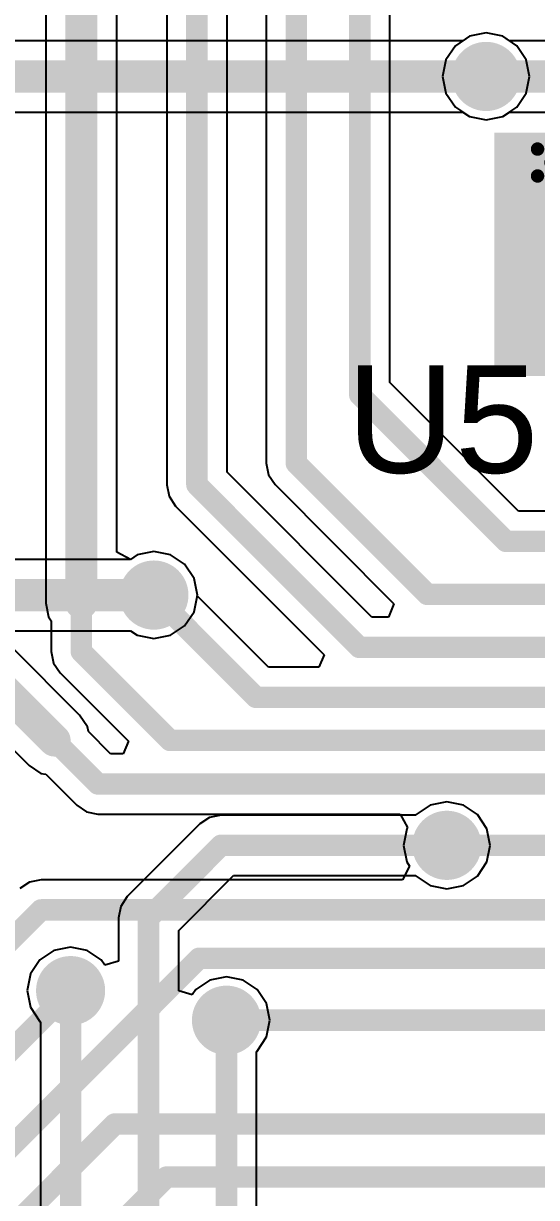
# Model space of a CAD drawing. Header units: millimetres. Extents: x -0.31 to 1.46, y -0.34 to 2.98.
# Drawn here: x 0.5675 to 0.7584, y 1.8541 to 2.2904 of the extents above; entities that cross this region are included whole.
import ezdxf

# ---------------------------------------------------------------- set-up
doc = ezdxf.new("R2010")
doc.units = ezdxf.units.MM
doc.header["$MEASUREMENT"] = 0
for name, color, linetype in [('BottomLayer', 5, 'Continuous'), ('BottomSolder', 6, 'Continuous'), ('TopLayer', 1, 'Continuous'), ('TopOverlay', 2, 'Continuous'), ('TopPaste', 8, 'Continuous'), ('TopSolder', 216, 'Continuous'), ('ViaHoleLayer', 16, 'Continuous')]:
    doc.layers.add(name, color=color, linetype=linetype)
doc.styles.add('Arial', font='arial.ttf', dxfattribs={"height": 0.2})

# ---------------------------------------------------------------- blocks, each defined once
blk = doc.blocks.new('MP34DT06JTR_12')
at = {"layer": 'TopLayer'}
for points in [[(-0.02559, 0.0748), (0.02559, 0.0748), (0.02559, 0.06102), (-0.02559, 0.06102)], [(-0.05512, 0.04528), (-0.04134, 0.04528), (-0.04134, -0.04528), (-0.05512, -0.04528)], [(-0.02461, 0.04528), (-0.00886, 0.04528), (-0.00886, 0.00787), (-0.02461, 0.00787)], [(0.00886, 0.04528), (0.02461, 0.04528), (0.02461, 0.00787), (0.00886, 0.00787)], [(0.04134, 0.04528), (0.05512, 0.04528), (0.05512, -0.04528), (0.04134, -0.04528)], [(-0.02461, -0.00787), (-0.00886, -0.00787), (-0.00886, -0.04528), (-0.02461, -0.04528)], [(0.00886, -0.00787), (0.02461, -0.00787), (0.02461, -0.04528), (0.00886, -0.04528)], [(-0.02559, -0.06102), (0.02559, -0.06102), (0.02559, -0.0748), (-0.02559, -0.0748)]]:
    blk.add_hatch(color=1, dxfattribs=at).paths.add_polyline_path(points)
at = {"layer": 'TopPaste'}
for points in [[(-0.02559, 0.0748), (0.02559, 0.0748), (0.02559, 0.06102), (-0.02559, 0.06102)], [(-0.05512, 0.04528), (-0.04134, 0.04528), (-0.04134, -0.04528), (-0.05512, -0.04528)], [(-0.02461, 0.04528), (-0.00886, 0.04528), (-0.00886, 0.00787), (-0.02461, 0.00787)], [(0.00886, 0.04528), (0.02461, 0.04528), (0.02461, 0.00787), (0.00886, 0.00787)], [(0.04134, 0.04528), (0.05512, 0.04528), (0.05512, -0.04528), (0.04134, -0.04528)], [(-0.02461, -0.00787), (-0.00886, -0.00787), (-0.00886, -0.04528), (-0.02461, -0.04528)], [(0.00886, -0.00787), (0.02461, -0.00787), (0.02461, -0.04528), (0.00886, -0.04528)], [(-0.02559, -0.06102), (0.02559, -0.06102), (0.02559, -0.0748), (-0.02559, -0.0748)]]:
    blk.add_hatch(color=8, dxfattribs=at).paths.add_polyline_path(points)
at = {"layer": 'TopSolder'}
for points in [[(-0.02959, 0.0788), (0.02959, 0.0788), (0.02959, 0.05702), (-0.02959, 0.05702)], [(-0.05912, 0.04928), (-0.03734, 0.04928), (-0.03734, -0.04928), (-0.05912, -0.04928)], [(-0.02861, 0.04928), (-0.00486, 0.04928), (-0.00486, 0.00387), (-0.02861, 0.00387)], [(0.00486, 0.04928), (0.02861, 0.04928), (0.02861, 0.00387), (0.00486, 0.00387)], [(0.03734, 0.04928), (0.05912, 0.04928), (0.05912, -0.04928), (0.03734, -0.04928)], [(-0.02861, -0.00387), (-0.00486, -0.00387), (-0.00486, -0.04928), (-0.02861, -0.04928)], [(0.00486, -0.00387), (0.02861, -0.00387), (0.02861, -0.04928), (0.00486, -0.04928)], [(-0.02959, -0.05702), (0.02959, -0.05702), (0.02959, -0.0788), (-0.02959, -0.0788)]]:
    blk.add_hatch(color=216, dxfattribs=at).paths.add_polyline_path(points)
at = {"layer": 'TopOverlay', "const_width": 0.005}
for points in [[(-0.04035, 0.08071), (-0.06102, 0.08071)], [(-0.06102, 0.08071), (-0.06102, 0.06004)], [(0.06102, 0.08071), (0.04035, 0.08071)], [(0.06102, 0.08071), (0.06102, 0.06004)], [(0.06836, -0.02894), (0.06336, -0.03394)], [(0.06836, -0.02894), (0.06836, -0.03894)], [(0.06836, -0.03894), (0.06336, -0.03394)], [(-0.06102, -0.06004), (-0.06102, -0.08071)], [(0.06102, -0.06004), (0.06102, -0.08071)], [(-0.04035, -0.08071), (-0.06102, -0.08071)], [(0.06102, -0.08071), (0.04035, -0.08071)]]:
    blk.add_lwpolyline(points, dxfattribs=at)
at = {"layer": 'TopOverlay', "const_width": 0.0025}
for points in [[(-0.06227, 0.08071, 1), (-0.05977, 0.08071, 1)], [(-0.06227, 0.08071, 1), (-0.05977, 0.08071, 1)], [(-0.0416, 0.08071, 1), (-0.0391, 0.08071, 1)], [(0.0391, 0.08071, 1), (0.0416, 0.08071, 1)], [(0.05977, 0.08071, 1), (0.06227, 0.08071, 1)], [(0.05977, 0.08071, 1), (0.06227, 0.08071, 1)], [(-0.06227, 0.06004, 1), (-0.05977, 0.06004, 1)], [(0.05977, 0.06004, 1), (0.06227, 0.06004, 1)], [(0.06711, -0.02894, 1), (0.06961, -0.02894, 1)], [(0.06711, -0.02894, 1), (0.06961, -0.02894, 1)], [(0.06211, -0.03394, 1), (0.06461, -0.03394, 1)], [(0.06211, -0.03394, 1), (0.06461, -0.03394, 1)], [(0.06711, -0.03894, 1), (0.06961, -0.03894, 1)], [(0.06711, -0.03894, 1), (0.06961, -0.03894, 1)], [(-0.06227, -0.06004, 1), (-0.05977, -0.06004, 1)], [(0.05977, -0.06004, 1), (0.06227, -0.06004, 1)], [(-0.06227, -0.08071, 1), (-0.05977, -0.08071, 1)], [(-0.06227, -0.08071, 1), (-0.05977, -0.08071, 1)], [(-0.0416, -0.08071, 1), (-0.0391, -0.08071, 1)], [(0.0391, -0.08071, 1), (0.0416, -0.08071, 1)], [(0.05977, -0.08071, 1), (0.06227, -0.08071, 1)], [(0.05977, -0.08071, 1), (0.06227, -0.08071, 1)]]:
    blk.add_lwpolyline(points, format="xyb", close=True, dxfattribs=at)

msp = doc.modelspace()

# ---------------------------------------------------------------- hatches: boundary and pattern name
at = {"layer": 'BottomLayer'}
h = msp.add_hatch(color=5, dxfattribs=at)
edge = h.paths.add_edge_path()
edge.add_arc((0.73962, 2.27073), 0.00886, 0, 360)
h = msp.add_hatch(color=5, dxfattribs=at)
edge = h.paths.add_edge_path()
edge.add_arc((0.75562, 2.2358), 0.00886, 0, 360)
h = msp.add_hatch(color=5, dxfattribs=at)
edge = h.paths.add_edge_path()
edge.add_arc((0.616, 2.078), 0.00886, 0, 360)
h = msp.add_hatch(color=5, dxfattribs=at)
edge = h.paths.add_edge_path()
edge.add_arc((0.725, 1.985), 0.00886, 0, 360)
h = msp.add_hatch(color=5, dxfattribs=at)
edge = h.paths.add_edge_path()
edge.add_arc((0.585, 1.931), 0.00886, 0, 360)
h = msp.add_hatch(color=5, dxfattribs=at)
edge = h.paths.add_edge_path()
edge.add_arc((0.643, 1.92), 0.00886, 0, 360)
at = {"layer": 'BottomSolder'}
h = msp.add_hatch(color=6, dxfattribs=at)
edge = h.paths.add_edge_path()
edge.add_arc((0.73962, 2.27073), 0.01286, 0, 360)
h = msp.add_hatch(color=6, dxfattribs=at)
edge = h.paths.add_edge_path()
edge.add_arc((0.75562, 2.2358), 0.01286, 0, 360)
h = msp.add_hatch(color=6, dxfattribs=at)
edge = h.paths.add_edge_path()
edge.add_arc((0.616, 2.078), 0.01286, 0, 360)
h = msp.add_hatch(color=6, dxfattribs=at)
edge = h.paths.add_edge_path()
edge.add_arc((0.725, 1.985), 0.01286, 0, 360)
h = msp.add_hatch(color=6, dxfattribs=at)
edge = h.paths.add_edge_path()
edge.add_arc((0.585, 1.931), 0.01286, 0, 360)
h = msp.add_hatch(color=6, dxfattribs=at)
edge = h.paths.add_edge_path()
edge.add_arc((0.643, 1.92), 0.01286, 0, 360)
at = {"layer": 'TopLayer'}
h = msp.add_hatch(color=1, dxfattribs=at)
edge = h.paths.add_edge_path()
edge.add_arc((0.73962, 2.27073), 0.00886, 0, 360)
msp.add_hatch(color=1, dxfattribs=at).paths.add_polyline_path([(0.78262, 2.2498), (0.74262, 2.2498), (0.74262, 2.15943), (0.78262, 2.15943)])
h = msp.add_hatch(color=1, dxfattribs=at)
edge = h.paths.add_edge_path()
edge.add_arc((0.75562, 2.2358), 0.00886, 0, 360)
h = msp.add_hatch(color=1, dxfattribs=at)
edge = h.paths.add_edge_path()
edge.add_arc((0.616, 2.078), 0.00886, 0, 360)
h = msp.add_hatch(color=1, dxfattribs=at)
edge = h.paths.add_edge_path()
edge.add_arc((0.725, 1.985), 0.00886, 0, 360)
h = msp.add_hatch(color=1, dxfattribs=at)
edge = h.paths.add_edge_path()
edge.add_arc((0.585, 1.931), 0.00886, 0, 360)
h = msp.add_hatch(color=1, dxfattribs=at)
edge = h.paths.add_edge_path()
edge.add_arc((0.643, 1.92), 0.00886, 0, 360)
at = {"layer": 'TopSolder'}
h = msp.add_hatch(color=216, dxfattribs=at)
edge = h.paths.add_edge_path()
edge.add_arc((0.73962, 2.27073), 0.01286, 0, 360)
h = msp.add_hatch(color=216, dxfattribs=at)
edge = h.paths.add_edge_path()
edge.add_arc((0.75562, 2.2358), 0.01286, 0, 360)
h = msp.add_hatch(color=216, dxfattribs=at)
edge = h.paths.add_edge_path()
edge.add_arc((0.616, 2.078), 0.01286, 0, 360)
h = msp.add_hatch(color=216, dxfattribs=at)
edge = h.paths.add_edge_path()
edge.add_arc((0.725, 1.985), 0.01286, 0, 360)
h = msp.add_hatch(color=216, dxfattribs=at)
edge = h.paths.add_edge_path()
edge.add_arc((0.585, 1.931), 0.01286, 0, 360)
h = msp.add_hatch(color=216, dxfattribs=at)
edge = h.paths.add_edge_path()
edge.add_arc((0.643, 1.92), 0.01286, 0, 360)
at = {"layer": 'ViaHoleLayer'}
h = msp.add_hatch(color=16, dxfattribs=at)
edge = h.paths.add_edge_path()
edge.add_arc((0.73962, 2.27073), 0.00591, 0, 360)
h = msp.add_hatch(color=16, dxfattribs=at)
edge = h.paths.add_edge_path()
edge.add_arc((0.75562, 2.2358), 0.00591, 0, 360)
h = msp.add_hatch(color=16, dxfattribs=at)
edge = h.paths.add_edge_path()
edge.add_arc((0.616, 2.078), 0.00591, 0, 360)
h = msp.add_hatch(color=16, dxfattribs=at)
edge = h.paths.add_edge_path()
edge.add_arc((0.725, 1.985), 0.00591, 0, 360)
h = msp.add_hatch(color=16, dxfattribs=at)
edge = h.paths.add_edge_path()
edge.add_arc((0.585, 1.931), 0.00591, 0, 360)
h = msp.add_hatch(color=16, dxfattribs=at)
edge = h.paths.add_edge_path()
edge.add_arc((0.643, 1.92), 0.00591, 0, 360)

# ---------------------------------------------------------------- linework, layer by layer
at = {"layer": 'BottomLayer'}
for p, q in [((0.57575, 2.46729), (0.57575, 2.075)), ((0.60225, 2.0939), (0.60225, 2.46729)), ((0.70383, 2.15703), (0.70383, 2.39079)), ((0.65778, 2.38635), (0.65778, 2.127)), ((0.62078, 2.36542), (0.62078, 2.119)), ((0.64322, 2.12365), (0.64322, 2.36542)), ((0.73962, 2.2869), (0.73343, 2.28567)), ((0.74581, 2.28567), (0.73962, 2.2869)), ((0.72818, 2.28216), (0.72468, 2.27692)), ((0.73343, 2.28567), (0.72818, 2.28216)), ((0.74832, 2.28398), (0.74581, 2.28567)), ((0.89827, 2.28398), (0.74832, 2.28398)), ((0.72468, 2.27692), (0.72345, 2.27073)), ((0.72345, 2.27073), (0.72468, 2.26454)), ((0.72468, 2.26454), (0.72818, 2.2593)), ((0.72818, 2.2593), (0.73343, 2.25579)), ((0.73343, 2.25579), (0.73962, 2.25456)), ((0.73962, 2.25456), (0.74581, 2.25579)), ((0.74581, 2.25579), (0.74832, 2.25748)), ((0.74832, 2.25748), (0.89827, 2.25748)), ((0.75169, 2.10917), (0.70383, 2.15703)), ((0.65778, 2.127), (0.65778, 2.127)), ((0.65778, 2.127), (0.65864, 2.12271)), ((0.69706, 2.0698), (0.64322, 2.12365)), ((0.65864, 2.12271), (0.66107, 2.11907)), ((0.62078, 2.119), (0.62078, 2.119)), ((0.62078, 2.119), (0.62164, 2.11471)), ((0.66107, 2.11907), (0.70534, 2.0748)), ((0.62164, 2.11471), (0.62407, 2.11107)), ((0.62407, 2.11107), (0.6793, 2.05583)), ((0.9929, 2.10917), (0.75169, 2.10917)), ((0.60725, 2.09123), (0.60225, 2.0939)), ((0.60981, 2.09294), (0.60725, 2.09123)), ((0.616, 2.09417), (0.60981, 2.09294)), ((0.62219, 2.09294), (0.616, 2.09417)), ((0.62743, 2.08943), (0.62219, 2.09294)), ((0.63094, 2.08419), (0.62743, 2.08943)), ((0.63217, 2.078), (0.63094, 2.08419)), ((0.63212, 2.07774), (0.63217, 2.078)), ((0.65865, 2.05122), (0.63212, 2.07774)), ((0.57575, 2.075), (0.57675, 2.06993)), ((0.70534, 2.0748), (0.70327, 2.0698)), ((0.57675, 2.06993), (0.57778, 2.06839)), ((0.57778, 2.06839), (0.57778, 2.057)), ((0.70327, 2.0698), (0.69706, 2.0698)), ((0.58837, 2.03337), (0.56298, 2.05876)), ((0.57778, 2.057), (0.57778, 2.057)), ((0.57778, 2.057), (0.57864, 2.05271)), ((0.6793, 2.05583), (0.67739, 2.05122)), ((0.57864, 2.05271), (0.58107, 2.04907)), ((0.67739, 2.05122), (0.65865, 2.05122)), ((0.58107, 2.04907), (0.60649, 2.02365)), ((0.54036, 2.0439), (0.56963, 2.01463)), ((0.59125, 2.02907), (0.58837, 2.03337)), ((0.59161, 2.02725), (0.59125, 2.02907)), ((0.59983, 2.01903), (0.59161, 2.02725)), ((0.60649, 2.02365), (0.60458, 2.01903)), ((0.60458, 2.01903), (0.59983, 2.01903)), ((0.56963, 2.01463), (0.57393, 2.01175)), ((0.57393, 2.01175), (0.57575, 2.01139)), ((0.57575, 2.01139), (0.58726, 1.99988)), ((0.58726, 1.99988), (0.5909, 1.99745)), ((0.5909, 1.99745), (0.59519, 1.9966)), ((0.59519, 1.9966), (0.59519, 1.9966)), ((0.59519, 1.9966), (0.70766, 1.9966)), ((0.70766, 1.9966), (0.71033, 1.9916)), ((0.71006, 1.99119), (0.70883, 1.985)), ((0.71033, 1.9916), (0.71006, 1.99119)), ((0.70883, 1.985), (0.71006, 1.97881)), ((0.71113, 1.97722), (0.70846, 1.97222)), ((0.71006, 1.97881), (0.71113, 1.97722)), ((0.574, 1.97222), (0.56971, 1.97136)), ((0.70846, 1.97222), (0.574, 1.97222)), ((0.574, 1.97222), (0.574, 1.97222)), ((0.56971, 1.97136), (0.56607, 1.96893))]:
    msp.add_line(p, q, dxfattribs=at)
for points, const_width in [([(0.589, 2.075), (0.589, 2.476)], 0.012), ([(0.69262, 2.15238), (0.69262, 2.40237)], 0.008), ([(0.669, 2.127), (0.669, 2.391)], 0.008), ([(0.632, 2.119), (0.632, 2.377)], 0.008), ([(0.74362, 2.27073), (0.90698, 2.27073)], 0.012), ([(0.69262, 2.15238), (0.74705, 2.09795)], 0.008), ([(0.669, 2.127), (0.71773, 2.07827)], 0.008), ([(0.632, 2.119), (0.69242, 2.05858)], 0.008), ([(0.74705, 2.09795), (1.08374, 2.09795)], 0.008), ([(0.616, 2.078), (0.654, 2.04)], 0.008), ([(0.71773, 2.07827), (1.08376, 2.07827)], 0.008), ([(0.589, 2.057), (0.589, 2.075)], 0.008), ([(0.589, 2.057), (0.622, 2.024)], 0.008), ([(0.69242, 2.05858), (1.08376, 2.05858)], 0.008), ([(0.54973, 2.05327), (0.579, 2.024)], 0.012), ([(0.654, 2.04), (0.845, 2.04)], 0.008), ([(0.579, 2.024), (0.59519, 2.00781)], 0.008), ([(0.622, 2.024), (0.839, 2.024)], 0.008), ([(0.59519, 2.00781), (0.82819, 2.00781)], 0.008), ([(0.725, 1.985), (0.823, 1.985)], 0.008), ([(0.48235, 1.86935), (0.574, 1.961)], 0.008), ([(0.574, 1.961), (0.82221, 1.961)], 0.008), ([(0.51235, 1.82256), (0.63279, 1.943)], 0.008), ([(0.63279, 1.943), (0.819, 1.943)], 0.008), ([(0.49735, 1.84335), (0.585, 1.931)], 0.008), ([(0.643, 1.92), (0.815, 1.92)], 0.008), ([(0.52735, 1.80735), (0.60142, 1.88142)], 0.008), ([(0.60142, 1.88142), (1.08376, 1.88142)], 0.008), ([(0.585, 1.826), (0.62073, 1.86173)], 0.008), ([(0.62073, 1.86173), (1.08376, 1.86173)], 0.008)]:
    msp.add_lwpolyline(points, dxfattribs=dict(at, const_width=const_width))
for points, const_width in [([(0.74062, 2.27073, 1), (0.74662, 2.27073, 1)], 0.006), ([(0.69062, 2.15238, 1), (0.69462, 2.15238, 1)], 0.004), ([(0.69062, 2.15238, 1), (0.69462, 2.15238, 1)], 0.004), ([(0.667, 2.127, 1), (0.671, 2.127, 1)], 0.004), ([(0.667, 2.127, 1), (0.671, 2.127, 1)], 0.004), ([(0.63, 2.119, 1), (0.634, 2.119, 1)], 0.004), ([(0.63, 2.119, 1), (0.634, 2.119, 1)], 0.004), ([(0.74505, 2.09795, 1), (0.74905, 2.09795, 1)], 0.004), ([(0.74505, 2.09795, 1), (0.74905, 2.09795, 1)], 0.004), ([(0.614, 2.078, 1), (0.618, 2.078, 1)], 0.004), ([(0.71573, 2.07827, 1), (0.71973, 2.07827, 1)], 0.004), ([(0.71573, 2.07827, 1), (0.71973, 2.07827, 1)], 0.004), ([(0.586, 2.075, 1), (0.592, 2.075, 1)], 0.006), ([(0.587, 2.075, 1), (0.591, 2.075, 1)], 0.004), ([(0.587, 2.057, 1), (0.591, 2.057, 1)], 0.004), ([(0.587, 2.057, 1), (0.591, 2.057, 1)], 0.004), ([(0.69042, 2.05858, 1), (0.69442, 2.05858, 1)], 0.004), ([(0.69042, 2.05858, 1), (0.69442, 2.05858, 1)], 0.004), ([(0.652, 2.04, 1), (0.656, 2.04, 1)], 0.004), ([(0.652, 2.04, 1), (0.656, 2.04, 1)], 0.004), ([(0.576, 2.024, 1), (0.582, 2.024, 1)], 0.006), ([(0.577, 2.024, 1), (0.581, 2.024, 1)], 0.004), ([(0.62, 2.024, 1), (0.624, 2.024, 1)], 0.004), ([(0.62, 2.024, 1), (0.624, 2.024, 1)], 0.004), ([(0.59319, 2.00781, 1), (0.59719, 2.00781, 1)], 0.004), ([(0.59319, 2.00781, 1), (0.59719, 2.00781, 1)], 0.004), ([(0.723, 1.985, 1), (0.727, 1.985, 1)], 0.004), ([(0.572, 1.961, 1), (0.576, 1.961, 1)], 0.004), ([(0.572, 1.961, 1), (0.576, 1.961, 1)], 0.004), ([(0.63079, 1.943, 1), (0.63479, 1.943, 1)], 0.004), ([(0.63079, 1.943, 1), (0.63479, 1.943, 1)], 0.004), ([(0.583, 1.931, 1), (0.587, 1.931, 1)], 0.004), ([(0.641, 1.92, 1), (0.645, 1.92, 1)], 0.004), ([(0.59942, 1.88142, 1), (0.60342, 1.88142, 1)], 0.004), ([(0.59942, 1.88142, 1), (0.60342, 1.88142, 1)], 0.004), ([(0.61873, 1.86173, 1), (0.62273, 1.86173, 1)], 0.004), ([(0.61873, 1.86173, 1), (0.62273, 1.86173, 1)], 0.004)]:
    msp.add_lwpolyline(points, format="xyb", close=True, dxfattribs=dict(at, const_width=const_width))
at = {"layer": 'TopLayer'}
for p, q in [((0.73962, 2.2869), (0.73343, 2.28567)), ((0.74581, 2.28567), (0.73962, 2.2869)), ((0.73091, 2.28398), (0.55844, 2.28398)), ((0.73343, 2.28567), (0.73091, 2.28398)), ((0.75105, 2.28216), (0.74581, 2.28567)), ((0.75456, 2.27692), (0.75105, 2.28216)), ((0.75579, 2.27073), (0.75456, 2.27692)), ((0.75456, 2.26454), (0.75579, 2.27073)), ((0.75105, 2.2593), (0.75456, 2.26454)), ((0.55844, 2.25748), (0.73091, 2.25748)), ((0.73091, 2.25748), (0.73343, 2.25579)), ((0.73343, 2.25579), (0.73962, 2.25456)), ((0.73962, 2.25456), (0.74581, 2.25579)), ((0.74581, 2.25579), (0.75105, 2.2593)), ((0.60729, 2.09125), (0.54474, 2.09125)), ((0.60981, 2.09294), (0.60729, 2.09125)), ((0.616, 2.09417), (0.60981, 2.09294)), ((0.62219, 2.09294), (0.616, 2.09417)), ((0.62743, 2.08943), (0.62219, 2.09294)), ((0.63094, 2.08419), (0.62743, 2.08943)), ((0.63217, 2.078), (0.63094, 2.08419)), ((0.63094, 2.07181), (0.63217, 2.078)), ((0.62743, 2.06657), (0.63094, 2.07181)), ((0.53925, 2.06475), (0.60729, 2.06475)), ((0.60729, 2.06475), (0.60981, 2.06306)), ((0.62219, 2.06306), (0.62743, 2.06657)), ((0.60981, 2.06306), (0.616, 2.06183)), ((0.616, 2.06183), (0.62219, 2.06306)), ((0.71881, 1.99994), (0.71357, 1.99643)), ((0.725, 2.00117), (0.71881, 1.99994)), ((0.73119, 1.99994), (0.725, 2.00117)), ((0.73643, 1.99643), (0.73119, 1.99994)), ((0.63671, 1.99536), (0.63307, 1.99293)), ((0.641, 1.99622), (0.63671, 1.99536)), ((0.71342, 1.99622), (0.641, 1.99622)), ((0.641, 1.99622), (0.641, 1.99622)), ((0.71357, 1.99643), (0.71342, 1.99622)), ((0.73994, 1.99119), (0.73643, 1.99643)), ((0.63307, 1.99293), (0.60607, 1.96593)), ((0.63307, 1.99293), (0.63307, 1.99293)), ((0.74117, 1.985), (0.73994, 1.99119)), ((0.73994, 1.97881), (0.74117, 1.985)), ((0.73643, 1.97357), (0.73994, 1.97881)), ((0.62522, 1.95335), (0.64565, 1.97378)), ((0.64565, 1.97378), (0.71342, 1.97378)), ((0.71342, 1.97378), (0.71357, 1.97357)), ((0.71357, 1.97357), (0.71881, 1.97006)), ((0.73119, 1.97006), (0.73643, 1.97357)), ((0.71881, 1.97006), (0.725, 1.96883)), ((0.725, 1.96883), (0.73119, 1.97006)), ((0.60607, 1.96593), (0.60364, 1.96229)), ((0.60364, 1.96229), (0.60278, 1.958)), ((0.60278, 1.958), (0.60278, 1.958)), ((0.60278, 1.958), (0.60278, 1.94193)), ((0.62522, 1.93093), (0.62522, 1.95335)), ((0.57881, 1.94594), (0.57357, 1.94243)), ((0.585, 1.94717), (0.57881, 1.94594)), ((0.59119, 1.94594), (0.585, 1.94717)), ((0.59643, 1.94243), (0.59119, 1.94594)), ((0.57357, 1.94243), (0.57006, 1.93719)), ((0.59778, 1.94041), (0.59643, 1.94243)), ((0.60278, 1.94193), (0.59778, 1.94041)), ((0.57006, 1.93719), (0.56883, 1.931)), ((0.63681, 1.93494), (0.63157, 1.93143)), ((0.643, 1.93617), (0.63681, 1.93494)), ((0.64919, 1.93494), (0.643, 1.93617)), ((0.65443, 1.93143), (0.64919, 1.93494)), ((0.56883, 1.931), (0.57006, 1.92481)), ((0.63022, 1.92941), (0.62522, 1.93093)), ((0.63157, 1.93143), (0.63022, 1.92941)), ((0.65794, 1.92619), (0.65443, 1.93143)), ((0.57006, 1.92481), (0.57357, 1.91957)), ((0.65917, 1.92), (0.65794, 1.92619)), ((0.65794, 1.91381), (0.65917, 1.92)), ((0.57357, 1.91957), (0.57378, 1.91942)), ((0.57378, 1.91942), (0.57378, 1.83758)), ((0.65443, 1.90857), (0.65794, 1.91381)), ((0.65422, 1.90842), (0.65443, 1.90857)), ((0.65422, 1.82958), (0.65422, 1.90842))]:
    msp.add_line(p, q, dxfattribs=at)
for points, const_width in [([(0.54973, 2.27073), (0.73962, 2.27073)], 0.012), ([(0.53925, 2.078), (0.616, 2.078)], 0.012), ([(0.614, 1.958), (0.641, 1.985)], 0.008), ([(0.641, 1.985), (0.725, 1.985)], 0.008), ([(0.614, 1.733), (0.614, 1.958)], 0.008), ([(0.585, 1.826), (0.585, 1.931)], 0.008), ([(0.643, 1.818), (0.643, 1.92)], 0.008)]:
    msp.add_lwpolyline(points, dxfattribs=dict(at, const_width=const_width))
for points, const_width in [([(0.73662, 2.27073, 1), (0.74262, 2.27073, 1)], 0.006), ([(0.613, 2.078, 1), (0.619, 2.078, 1)], 0.006), ([(0.639, 1.985, 1), (0.643, 1.985, 1)], 0.004), ([(0.639, 1.985, 1), (0.643, 1.985, 1)], 0.004), ([(0.723, 1.985, 1), (0.727, 1.985, 1)], 0.004), ([(0.612, 1.958, 1), (0.616, 1.958, 1)], 0.004), ([(0.612, 1.958, 1), (0.616, 1.958, 1)], 0.004), ([(0.583, 1.931, 1), (0.587, 1.931, 1)], 0.004), ([(0.641, 1.92, 1), (0.645, 1.92, 1)], 0.004)]:
    msp.add_lwpolyline(points, format="xyb", close=True, dxfattribs=dict(at, const_width=const_width))

# ---------------------------------------------------------------- block references
at = {"rotation": 180}
msp.add_blockref('MP34DT06JTR_12', (0.82712, 2.2048), dxfattribs=at)

# ---------------------------------------------------------------- texts
at = {"layer": 'TopOverlay', "style": 'Arial'}
msp.add_text('U5', height=0.04, dxfattribs=at).set_placement((0.68768, 2.12343))

doc.saveas('drawing.dxf')
